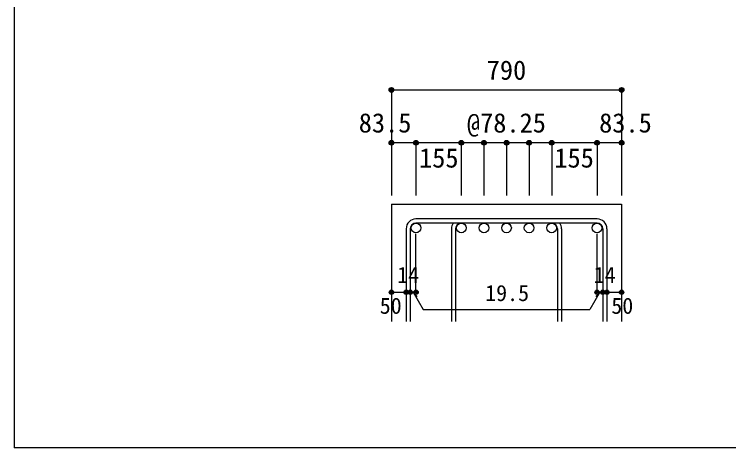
# Model space of a CAD drawing. Units: millimetres at full size, sheet at 1:30; details may follow other scales. Extents: x -5973 to 5954, y -4195 to 4201.
# Drawn here: x -5973 to -3539, y -4195 to -2717 of the extents above; entities that cross this region are included whole.
import ezdxf
from ezdxf.enums import TextEntityAlignment as Align

# ---------------------------------------------------------------- set-up
doc = ezdxf.new("R2010")
doc.units = ezdxf.units.MM
doc.header["$LTSCALE"] = 30
doc.header["$PDMODE"] = 32
doc.header["$PDSIZE"] = 15
for name, color, linetype in [('0-1_躯体線', 2, 'Continuous'), ('0-5_基礎梁筋', 7, 'Continuous'), ('0-6_スタラップ筋', 7, 'Continuous'), ('0-D_寸法', 4, 'Continuous'), ('F-0_枠', 6, 'Continuous')]:
    doc.layers.add(name, color=color, linetype=linetype)
doc.styles.add('ＭＳ ゴシック', font='')
doc.styles.get('ＭＳ ゴシック').set_extended_font_data('MS Gothic')

msp = doc.modelspace()

# ---------------------------------------------------------------- linework, layer by layer
at = {"layer": '0-1_躯体線'}
for p, q in [((-4687.8, -3364.89), (-4687.8, -3764.89)), ((-4687.8, -3364.89), (-3903.8, -3364.89)), ((-3903.8, -3364.89), (-3903.8, -3764.89))]:
    msp.add_line(p, q, dxfattribs=at)
at = {"layer": '0-5_基礎梁筋', "color": 3}
for centre in [(-4604.3, -3445.39), (-4449.8, -3445.39), (-4372.8, -3445.39), (-4295.8, -3445.39), (-4218.8, -3445.39), (-4141.8, -3445.39), (-3987.3, -3445.39)]:
    msp.add_circle(centre, 16.5, dxfattribs=at)
at = {"layer": '0-6_スタラップ筋'}
for p, q in [((-3987.3, -3414.89), (-4604.3, -3414.89)), ((-3987.3, -3428.89), (-4604.3, -3428.89)), ((-4637.8, -3448.39), (-4637.8, -3764.89)), ((-4623.8, -3448.39), (-4623.8, -3764.89)), ((-4483.3, -3448.39), (-4483.3, -3764.89)), ((-4469.3, -3448.39), (-4469.3, -3764.89)), ((-4122.3, -3448.39), (-4122.3, -3764.89)), ((-4108.3, -3448.39), (-4108.3, -3764.89)), ((-3967.8, -3448.39), (-3967.8, -3764.89)), ((-3953.8, -3448.39), (-3953.8, -3764.89))]:
    msp.add_line(p, q, dxfattribs=at)
for centre, radius, start, end in [((-4604.3, -3448.39), 33.5, 90, 180), ((-4604.3, -3448.39), 19.5, 90, 180), ((-4449.8, -3448.39), 33.5, 144.40235, 180), ((-4449.8, -3448.39), 19.5, 90, 180), ((-4141.8, -3448.39), 19.5, 0, 90), ((-4141.8, -3448.39), 33.5, 0, 35.59765), ((-3987.3, -3448.39), 33.5, 0, 90), ((-3987.3, -3448.39), 19.5, 0, 90)]:
    msp.add_arc(centre, radius, start, end, dxfattribs=at)
at = {"layer": '0-D_寸法'}
for p, q in [((-4687.8, -2974.89), (-4687.8, -3154.89)), ((-4687.8, -2974.89), (-3903.8, -2974.89)), ((-3903.8, -2974.89), (-3903.8, -3154.89)), ((-4604.3, -3154.89), (-4687.8, -3154.89)), ((-4687.8, -3154.89), (-4687.8, -3334.89)), ((-4604.3, -3154.89), (-4604.3, -3334.89)), ((-4295.8, -3154.89), (-4449.8, -3154.89)), ((-4449.8, -3154.89), (-4449.8, -3334.89)), ((-4372.8, -3154.89), (-4372.8, -3334.89)), ((-4141.8, -3154.89), (-4295.8, -3154.89)), ((-4295.8, -3154.89), (-4295.8, -3334.89)), ((-4218.8, -3154.89), (-4218.8, -3334.89)), ((-4141.8, -3154.89), (-4141.8, -3334.89)), ((-3903.8, -3154.89), (-3987.3, -3154.89)), ((-3987.3, -3154.89), (-3987.3, -3334.89)), ((-3903.8, -3154.89), (-3903.8, -3334.89)), ((-4604.3, -3664.89), (-4604.3, -3465.56)), ((-3987.3, -3664.89), (-3987.3, -3465.56)), ((-4687.8, -3664.89), (-4637.8, -3664.89)), ((-4637.8, -3664.89), (-4604.3, -3664.89)), ((-4614.05, -3664.89), (-4599.91, -3679.04)), ((-4614.05, -3664.89), (-4579.83, -3724.17)), ((-3977.55, -3664.89), (-4011.77, -3724.17)), ((-3977.55, -3664.89), (-3991.69, -3679.04)), ((-3987.3, -3664.89), (-3903.8, -3664.89)), ((-3967.8, -3664.89), (-3953.8, -3664.89)), ((-4579.83, -3724.17), (-4011.77, -3724.17))]:
    msp.add_line(p, q, dxfattribs=at)
for points in [[(-3903.8, -2974.89), (-3903.8, -3154.89), (-3903.8, -3334.89)], [(-3987.3, -3154.89), (-4295.8, -3154.89), (-4604.3, -3154.89)]]:
    msp.add_lwpolyline(points, dxfattribs=at)
for centre, radius in [((-4687.8, -2974.89), 8), ((-4687.8, -2974.89), 7.2), ((-4687.8, -2974.89), 6.4), ((-4687.8, -2974.89), 5.6), ((-3903.8, -2974.89), 8), ((-3903.8, -2974.89), 7.2), ((-3903.8, -2974.89), 6.4), ((-3903.8, -2974.89), 5.6), ((-4687.8, -2974.89), 4.8), ((-4687.8, -2974.89), 4), ((-4687.8, -2974.89), 3.2), ((-4687.8, -2974.89), 2.4), ((-4687.8, -2974.89), 1.6), ((-4687.8, -2974.89), 0.8), ((-3903.8, -2974.89), 4.8), ((-3903.8, -2974.89), 4), ((-3903.8, -2974.89), 3.2), ((-3903.8, -2974.89), 2.4), ((-3903.8, -2974.89), 1.6), ((-3903.8, -2974.89), 0.8), ((-4687.8, -3154.89), 8), ((-4687.8, -3154.89), 7.2), ((-4687.8, -3154.89), 6.4), ((-4687.8, -3154.89), 5.6), ((-4687.8, -3154.89), 4.8), ((-4687.8, -3154.89), 4), ((-4687.8, -3154.89), 3.2), ((-4687.8, -3154.89), 2.4), ((-4687.8, -3154.89), 1.6), ((-4687.8, -3154.89), 0.8), ((-4604.3, -3154.89), 8), ((-4604.3, -3154.89), 7.2), ((-4604.3, -3154.89), 6.4), ((-4604.3, -3154.89), 5.6), ((-4604.3, -3154.89), 4.8), ((-4604.3, -3154.89), 4), ((-4604.3, -3154.89), 3.2), ((-4604.3, -3154.89), 2.4), ((-4604.3, -3154.89), 1.6), ((-4604.3, -3154.89), 0.8), ((-4449.8, -3154.89), 8), ((-4449.8, -3154.89), 7.2), ((-4449.8, -3154.89), 6.4), ((-4449.8, -3154.89), 5.6), ((-4449.8, -3154.89), 4.8), ((-4449.8, -3154.89), 4), ((-4449.8, -3154.89), 3.2), ((-4449.8, -3154.89), 2.4), ((-4449.8, -3154.89), 1.6), ((-4449.8, -3154.89), 0.8), ((-4372.8, -3154.89), 8), ((-4372.8, -3154.89), 7.2), ((-4372.8, -3154.89), 6.4), ((-4372.8, -3154.89), 5.6), ((-4372.8, -3154.89), 4.8), ((-4372.8, -3154.89), 4), ((-4372.8, -3154.89), 3.2), ((-4372.8, -3154.89), 2.4), ((-4372.8, -3154.89), 1.6), ((-4372.8, -3154.89), 0.8), ((-4295.8, -3154.89), 8), ((-4295.8, -3154.89), 7.2), ((-4295.8, -3154.89), 6.4), ((-4295.8, -3154.89), 5.6), ((-4295.8, -3154.89), 4.8), ((-4295.8, -3154.89), 4), ((-4295.8, -3154.89), 3.2), ((-4295.8, -3154.89), 2.4), ((-4295.8, -3154.89), 1.6), ((-4295.8, -3154.89), 0.8), ((-4218.8, -3154.89), 8), ((-4218.8, -3154.89), 7.2), ((-4218.8, -3154.89), 6.4), ((-4218.8, -3154.89), 5.6), ((-4218.8, -3154.89), 4.8), ((-4218.8, -3154.89), 4), ((-4218.8, -3154.89), 3.2), ((-4218.8, -3154.89), 2.4), ((-4218.8, -3154.89), 1.6), ((-4218.8, -3154.89), 0.8), ((-4141.8, -3154.89), 8), ((-4141.8, -3154.89), 7.2), ((-4141.8, -3154.89), 6.4), ((-4141.8, -3154.89), 5.6), ((-4141.8, -3154.89), 4.8), ((-4141.8, -3154.89), 4), ((-4141.8, -3154.89), 3.2), ((-4141.8, -3154.89), 2.4), ((-4141.8, -3154.89), 1.6), ((-4141.8, -3154.89), 0.8), ((-3987.3, -3154.89), 8), ((-3987.3, -3154.89), 7.2), ((-3987.3, -3154.89), 6.4), ((-3987.3, -3154.89), 5.6), ((-3987.3, -3154.89), 4.8), ((-3987.3, -3154.89), 4), ((-3987.3, -3154.89), 3.2), ((-3987.3, -3154.89), 2.4), ((-3987.3, -3154.89), 1.6), ((-3987.3, -3154.89), 0.8), ((-3903.8, -3154.89), 8), ((-3903.8, -3154.89), 7.2), ((-3903.8, -3154.89), 6.4), ((-3903.8, -3154.89), 5.6), ((-3903.8, -3154.89), 4.8), ((-3903.8, -3154.89), 4), ((-3903.8, -3154.89), 3.2), ((-3903.8, -3154.89), 2.4), ((-3903.8, -3154.89), 1.6), ((-3903.8, -3154.89), 0.8), ((-4687.8, -3664.89), 4), ((-4687.8, -3664.89), 3.6), ((-4687.8, -3664.89), 3.2), ((-4687.8, -3664.89), 2.8), ((-4687.8, -3664.89), 2.4), ((-4687.8, -3664.89), 2), ((-4687.8, -3664.89), 1.6), ((-4687.8, -3664.89), 1.2), ((-4687.8, -3664.89), 0.8), ((-4687.8, -3664.89), 0.4), ((-4637.8, -3664.89), 4), ((-4637.8, -3664.89), 3.6), ((-4637.8, -3664.89), 3.2), ((-4637.8, -3664.89), 2.8), ((-4637.8, -3664.89), 2.4), ((-4637.8, -3664.89), 2), ((-4637.8, -3664.89), 1.6), ((-4637.8, -3664.89), 1.2), ((-4637.8, -3664.89), 0.8), ((-4637.8, -3664.89), 0.4), ((-4623.8, -3664.89), 4), ((-4623.8, -3664.89), 3.6), ((-4623.8, -3664.89), 3.2), ((-4623.8, -3664.89), 2.8), ((-4623.8, -3664.89), 2.4), ((-4623.8, -3664.89), 2), ((-4623.8, -3664.89), 1.6), ((-4623.8, -3664.89), 1.2), ((-4623.8, -3664.89), 0.8), ((-4623.8, -3664.89), 0.4), ((-4604.3, -3664.89), 4), ((-4604.3, -3664.89), 3.6), ((-4604.3, -3664.89), 3.2), ((-4604.3, -3664.89), 2.8), ((-4604.3, -3664.89), 2.4), ((-4604.3, -3664.89), 2), ((-4604.3, -3664.89), 1.6), ((-4604.3, -3664.89), 1.2), ((-4604.3, -3664.89), 0.8), ((-4604.3, -3664.89), 0.4), ((-3987.3, -3664.89), 4), ((-3987.3, -3664.89), 3.6), ((-3987.3, -3664.89), 3.2), ((-3987.3, -3664.89), 2.8), ((-3987.3, -3664.89), 2.4), ((-3987.3, -3664.89), 2), ((-3987.3, -3664.89), 1.6), ((-3987.3, -3664.89), 1.2), ((-3987.3, -3664.89), 0.8), ((-3987.3, -3664.89), 0.4), ((-3967.8, -3664.89), 4), ((-3967.8, -3664.89), 3.6), ((-3967.8, -3664.89), 3.2), ((-3967.8, -3664.89), 2.8), ((-3967.8, -3664.89), 2.4), ((-3967.8, -3664.89), 2), ((-3967.8, -3664.89), 1.6), ((-3967.8, -3664.89), 1.2), ((-3967.8, -3664.89), 0.8), ((-3967.8, -3664.89), 0.4), ((-3953.8, -3664.89), 4), ((-3953.8, -3664.89), 3.6), ((-3953.8, -3664.89), 3.2), ((-3953.8, -3664.89), 2.8), ((-3953.8, -3664.89), 2.4), ((-3953.8, -3664.89), 2), ((-3953.8, -3664.89), 1.6), ((-3953.8, -3664.89), 1.2), ((-3953.8, -3664.89), 0.8), ((-3953.8, -3664.89), 0.4), ((-3903.8, -3664.89), 4), ((-3903.8, -3664.89), 3.6), ((-3903.8, -3664.89), 3.2), ((-3903.8, -3664.89), 2.8), ((-3903.8, -3664.89), 2.4), ((-3903.8, -3664.89), 2), ((-3903.8, -3664.89), 1.6), ((-3903.8, -3664.89), 1.2), ((-3903.8, -3664.89), 0.8), ((-3903.8, -3664.89), 0.4)]:
    msp.add_circle(centre, radius, dxfattribs=at)
at = {"layer": '0-D_寸法', "color": 7}
for p in [(-4687.8, -2974.89), (-3903.8, -2974.89), (-4687.8, -3154.89), (-4604.3, -3154.89), (-4449.8, -3154.89), (-4372.8, -3154.89), (-4295.8, -3154.89), (-4218.8, -3154.89), (-4141.8, -3154.89), (-3987.3, -3154.89), (-3903.8, -3154.89), (-4687.8, -3664.89), (-4637.8, -3664.89), (-4623.8, -3664.89), (-4604.3, -3664.89), (-3987.3, -3664.89), (-3967.8, -3664.89), (-3953.8, -3664.89), (-3903.8, -3664.89)]:
    msp.add_point(p, dxfattribs=at)
at = {"layer": 'F-0_枠'}
for p in [(-5972.88, 4201.15), (5954.1, -4195.24)]:
    msp.add_line(p, (-5972.88, -4195.24), dxfattribs=at)

# ---------------------------------------------------------------- texts
at = {"layer": '0-D_寸法', "style": 'ＭＳ ゴシック'}
for s, height, p in [('790', 65.98, (-4363.3, -2959.89)), ('83.5', 65.98, (-4799.3, -3139.89)), ('@78.25', 65.98, (-4430.8, -3139.89)), ('83.5', 65.98, (-3980.3, -3139.89)), ('155', 65.98, (-4593.85, -3259.46)), ('155', 65.98, (-4132.85, -3259.46)), ('14', 54.99, (-4668.34, -3649.44)), ('14', 54.99, (-3998.76, -3649.44)), ('19.5', 54.99, (-4368.56, -3711.53)), ('50', 54.99, (-4727.8, -3754.89)), ('50', 54.99, (-3938.8, -3754.89))]:
    msp.add_text(s, height=height, dxfattribs=at).set_placement(p, align=Align.BOTTOM_LEFT)

doc.saveas('drawing.dxf')
